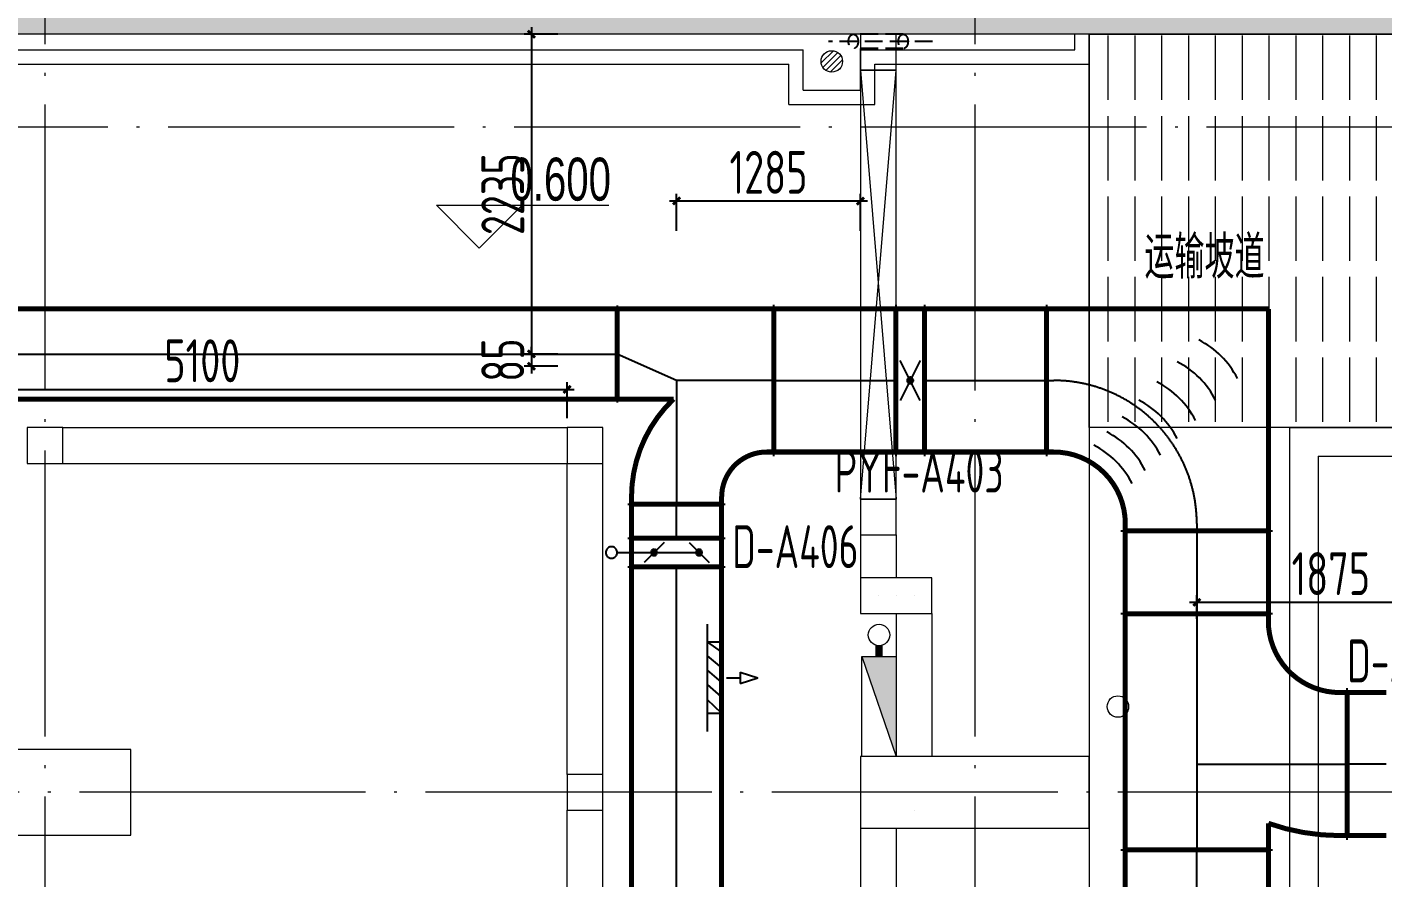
# Model space of a CAD drawing. Extents: x 4 to 13611208, y -605838 to 574722.
# Drawn here: x 13224372 to 13233850, y 199311 to 205260 of the extents above; entities that cross this region are included whole.
import ezdxf

# ---------------------------------------------------------------- set-up
doc = ezdxf.new("R2010")
doc.units = 0
doc.header["$LTSCALE"] = 1000
doc.header["$MEASUREMENT"] = 0
for name, pattern in [('CENTER2', [28.575000000000003, 19.05, -3.175, 3.175, -3.175]), ('DASH', [0.35, 0.25, -0.1]), ('DOTE', [2.4200000000000004, 2, -0.2, 0.02, -0.2])]:
    doc.linetypes.add(name, pattern=pattern)
for name, color, linetype in [('DUCT-K-P标注', 7, 'Continuous'), ('DUCT-X-P风口', 7, 'Continuous'), ('DUCT-X-S标注', 7, 'Continuous'), ('DUCT-X-YP中心线', 5, 'CENTER2'), ('DUCT-X-YP标注', 7, 'Continuous'), ('DUCT-X-YP法兰', 2, 'Continuous'), ('DUCT-X-YP管', 31, 'Continuous'), ('DUCT-X-YP管端线', 2, 'Continuous'), ('DUCT-X-YP阀门', 7, 'Continuous')]:
    doc.layers.add(name, color=color, linetype=linetype)
for name, color, linetype, lineweight in [('pipe排水', 8, 'Continuous', 5), ('建筑底图', 8, 'Continuous', 13), ('预埋管', 8, 'Continuous', 5)]:
    doc.layers.add(name, color=color, linetype=linetype, lineweight=lineweight)
doc.styles.add('67', font='gbenor.shx', dxfattribs={"width": 0.7, "bigfont": 'hztxt.shx'})
doc.styles.add('C', font='HZTXT_E', dxfattribs={"width": 0.7, "bigfont": 'HZTXT'})
doc.styles.add('du', font='gbenor.shx', dxfattribs={"width": 0.8, "bigfont": 'hztxt.shx'})
doc.dimstyles.new('67', dxfattribs={"dimscale": 100, "dimtxt": 3, "dimasz": 0.5, "dimexe": 0.5, "dimexo": 2, "dimgap": 0.5, "dimtad": 2, "dimdec": 0, "dimrnd": 5, "dimzin": 0, "dimdsep": 46, "dimtxsty": 'du', "dimblk": 'ARCHTICK', "dimcen": 0, "dimdle": 0.5, "dimclrd": 256, "dimclre": 256, "dimclrt": 256, "dimazin": 0, "dimtfac": 1, "dimtdec": 0, "dimtix": 1, "dimtmove": 2, "dimatfit": 3, "dimfxl": 100, "dimtolj": 1, "dimtzin": 0, "dimlwd": -1, "dimlwe": -1, "dimarcsym": 0})

# ---------------------------------------------------------------- blocks, each defined once
blk = doc.blocks.new('地漏')
at = {"layer": 'pipe排水'}
h = blk.add_hatch(dxfattribs=at)
h.set_pattern_fill('ANSI31', color=8, scale=25, style=0)
h.set_pattern_definition([(45, (-444803.9495521076, -349136.3974404513), (-28.0633003783411, 28.0633003783411), [])])
h.paths.add_polyline_path([(100, 0, 1), (-100, 0, 1)])
blk.add_circle((0, 0), 100, dxfattribs=at)
blk = doc.blocks.new('A$C00460B6A')
at = {"layer": '预埋管', "linetype": 'DASH', "lineweight": -3, "ltscale": 0.5}
for p, q in [((523.463043898344, 100.0014334181324), (174.7439385093749, 100.0014303093776)), ((523.463043898344, 100.0014334181324), (174.7439385093749, 100.0014303093776)), ((729.1189822256565, 50.00143341813236), (-0.006739586591720581, 50.00143030937761)), ((523.4630443789065, 0.00143341813236475), (174.7439389880747, 0.001430309377610683))]:
    blk.add_line(p, q, dxfattribs=at)
for centre in [(174.7439387496561, 50.00143030937761), (523.4630441386253, 50.00143341813236)]:
    blk.add_ellipse(centre, major_axis=(-2.429254217184632e-07, 49.99999999906868), ratio=0.6701911663388869, start_param=3.141592653510884, end_param=9.42477796069047, dxfattribs=at)
blk = doc.blocks.new('3#消火栓')
at = {"ltscale": 3.5}
blk.add_hatch(color=256, dxfattribs=at).paths.add_polyline_path([(-350.0000045262278, 239.9999911990017), (-350, -8.800998352290614e-06), (349.9999954737722, 240.0000088009983)])
blk.add_line((-350, -8.800998330116272e-06), (349.9999954737723, 240.0000088009983))
blk.add_lwpolyline([(-350.0000045262277, 239.9999911990017), (349.9999954737723, 240.0000088009983), (350, 8.800998330116272e-06), (-350, -8.800998330116272e-06)], close=True)
at = {"const_width": 49.99999999999997}
blk.add_lwpolyline([(-350.0000022631139, 119.9999911990017), (-425.0000022631139, 119.9999893130735)], dxfattribs=at)
blk.add_circle((-500.0000022631139, 119.9999874271452), 75)
blk = doc.blocks.new('_FZH')
blk.add_lwpolyline([(-0.5, -0.5), (0.5, -0.5), (0.5000000000000001, 0.5), (-0.4999999999999999, 0.5)], close=True)
blk = doc.blocks.new('_ArchTick')
at = {"color": 0, "linetype": 'ByBlock', "const_width": 0.4}
blk.add_lwpolyline([(-0.5, -0.5), (0.5, 0.5)], dxfattribs=at)
blk = doc.blocks.new('*D381')
at = {"layer": 'DUCT-K-P标注', "transparency": 16777216}
for p, q in [((13222997.16620998, 202726.4759628652), (13228197.36620437, 202726.4759628652)), ((13223047.16620998, 202526.4759628621), (13223047.16620998, 202776.4759628652)), ((13228147.36620437, 202526.4759628621), (13228147.36620437, 202776.4759628652))]:
    blk.add_line(p, q, dxfattribs=at)
at = {"layer": 'DUCT-K-P标注', "transparency": 16777216, "xscale": 50, "yscale": 50, "zscale": 50, "rotation": 180}
blk.add_blockref('_ArchTick', (13223047.16620998, 202726.4759628652), dxfattribs=at)
at = {"layer": 'DUCT-K-P标注', "transparency": 16777216, "xscale": 50, "yscale": 50, "zscale": 50}
blk.add_blockref('_ArchTick', (13228147.36620437, 202726.4759628652), dxfattribs=at)
at = {"layer": 'DUCT-K-P标注', "transparency": 16777216, "insert": (13225597.26620717, 202926.4759628652), "char_height": 300, "attachment_point": 5, "style": 'du'}
blk.add_mtext('\\A1;5100', dxfattribs=at)
blk = doc.blocks.new('*D731')
at = {"layer": 'DUCT-X-YP标注', "transparency": 16777216}
for p, q in [((13228081.5, 205209.5123766038), (13227847.5, 205209.5123766038)), ((13227897.5, 205259.5123766038), (13227897.5, 202923.9138904423)), ((13228081.5, 202973.9138904423), (13227847.5, 202973.9138904423))]:
    blk.add_line(p, q, dxfattribs=at)
at = {"layer": 'DUCT-X-YP标注', "transparency": 16777216, "xscale": 50, "yscale": 50, "zscale": 50}
for p, rotation in [((13227897.5, 205209.5123766038), 90), ((13227897.5, 202973.9138904423), 270)]:
    blk.add_blockref('_ArchTick', p, dxfattribs=dict(at, rotation=rotation))
at = {"layer": 'DUCT-X-YP标注', "transparency": 16777216, "insert": (13227697.5, 204091.7131335252), "char_height": 300, "attachment_point": 5, "rotation": 90, "style": 'du'}
blk.add_mtext('\\A1;2235', dxfattribs=at)
blk = doc.blocks.new('*D732')
at = {"layer": 'DUCT-X-YP标注', "transparency": 16777216}
for p, q in [((13227897.5, 202973.9138904423), (13227897.5, 203023.9138904423)), ((13228081.5, 202973.9138904423), (13227847.5, 202973.9138904423)), ((13227897.5, 202973.9138904423), (13227897.5, 202888.9138904423)), ((13228081.3, 202888.9138904423), (13227847.5, 202888.9138904423)), ((13227897.5, 202888.9138904423), (13227897.5, 202838.9138904423))]:
    blk.add_line(p, q, dxfattribs=at)
at = {"layer": 'DUCT-X-YP标注', "transparency": 16777216, "xscale": 50, "yscale": 50, "zscale": 50}
for p, rotation in [((13227897.5, 202973.9138904423), 270), ((13227897.5, 202888.9138904423), 90)]:
    blk.add_blockref('_ArchTick', p, dxfattribs=dict(at, rotation=rotation))
at = {"layer": 'DUCT-X-YP标注', "transparency": 16777216, "insert": (13227697.5, 202931.4138904445), "char_height": 300, "attachment_point": 5, "rotation": 90, "style": 'du'}
blk.add_mtext('\\A1;85', dxfattribs=at)
blk = doc.blocks.new('*D733')
at = {"layer": 'DUCT-X-YP标注', "transparency": 16777216}
for p, q in [((13228912.36859264, 203836.3530710937), (13228912.36859264, 204094)), ((13230197.36620438, 203836.3530710937), (13230197.36620438, 204094)), ((13228862.36859264, 204044), (13230247.36620438, 204044))]:
    blk.add_line(p, q, dxfattribs=at)
at = {"layer": 'DUCT-X-YP标注', "transparency": 16777216, "xscale": 50, "yscale": 50, "zscale": 50, "rotation": 180}
blk.add_blockref('_ArchTick', (13228912.36859264, 204044), dxfattribs=at)
at = {"layer": 'DUCT-X-YP标注', "transparency": 16777216, "xscale": 50, "yscale": 50, "zscale": 50}
blk.add_blockref('_ArchTick', (13230197.36620438, 204044), dxfattribs=at)
at = {"layer": 'DUCT-X-YP标注', "transparency": 16777216, "insert": (13229554.86739851, 204244), "char_height": 300, "attachment_point": 5, "style": 'du'}
blk.add_mtext('\\A1;1285', dxfattribs=at)
blk = doc.blocks.new('*D734')
at = {"layer": 'DUCT-X-YP标注', "transparency": 16777216}
for p, q in [((13232499.04498377, 201238), (13234472.70559439, 201238)), ((13232549.04498377, 201122.0146855461), (13232549.04498377, 201288)), ((13234422.70559439, 201122.0146855461), (13234422.70559439, 201288))]:
    blk.add_line(p, q, dxfattribs=at)
at = {"layer": 'DUCT-X-YP标注', "transparency": 16777216, "xscale": 50, "yscale": 50, "zscale": 50, "rotation": 180}
blk.add_blockref('_ArchTick', (13232549.04498377, 201238), dxfattribs=at)
at = {"layer": 'DUCT-X-YP标注', "transparency": 16777216, "xscale": 50, "yscale": 50, "zscale": 50}
blk.add_blockref('_ArchTick', (13234422.70559439, 201238), dxfattribs=at)
at = {"layer": 'DUCT-X-YP标注', "transparency": 16777216, "insert": (13233485.87528908, 201438), "char_height": 300, "attachment_point": 5, "style": 'du'}
blk.add_mtext('\\A1;1875', dxfattribs=at)
blk = doc.blocks.new('$风口$00000154')
for p, q in [((150, 299.9999999999982), (150, -299.9999999999982)), ((0, 199.9999999999982), (150, 199.9999999999982)), ((0, 199.9999999999982), (0, -200.0000000000018)), ((0, 196.5779245904032), (150, 122.5552807349977)), ((0, 105.742929857146), (150, 36.9924148152877)), ((-193.5935777825289, 31.46169286800614), (-378.4477440393384, -5.638867150992155e-11)), ((-193.5935777822815, -31.46169286794429), (-193.5935777825289, 31.46169286800614)), ((0, 23.82917931137308), (150, -43.48977715108595)), ((-193.5935777822815, -31.46169286794429), (-378.4477440393384, -1.728039933368564e-10)), ((-50, -1.818989403545856e-12), (-193.5935777825216, -2.728484105318785e-11)), ((0, -58.80686063027133), (150, -122.6590778370755)), ((0, -145.2073970820802), (144.510424586937, -200.0000000000018)), ((0, -200.0000000000018), (150, -200.0000000000018))]:
    blk.add_line(p, q)

msp = doc.modelspace()

# ---------------------------------------------------------------- hatches: boundary and pattern name
at = {"layer": '建筑底图'}
h = msp.add_hatch(dxfattribs=at)
h.set_pattern_fill('钢筋混凝土', color=8, scale=100, style=0)
h.set_pattern_definition([(45, (793255.2557103541, 7.916241884231567e-09), (-176.7766952966369, 176.7766952966369), []), (49.99999999999999, (793255.2557103541, 7.916241884231567e-09), (717.2601826007534, -62.75213498259511), [75, -825]), (355, (793255.2557103541, 7.916241884231567e-09), (-138.751333613, 752.1921337000118), [60, -660]), (100.4514, (793315.0273903534, -5.229339992074529), (578.5093817140216, 689.4395420609536), [63.74019000000001, -701.142112]), (46.18420000000001, (793255.2557103541, 200.0000000079162), (1067.241048625644, -165.5190143290181), [112.5, -1237.5]), (96.6356, (793344.1924553532, 186.2066930079018), (934.6627055487033, 974.1178709004417), [95.610288, -1051.713]), (351.1842, (793255.2557103541, 200.0000000079162), (934.6619451336272, 974.1186009253246), [90, -990]), (21, (793355.2557103541, 150.0000000079162), (596.9070521184617, -402.6188906653388), [75, -825]), (326.0000000000001, (793355.2557103541, 150.0000000079162), (243.3153319215817, 725.150045046853), [60, -660]), (71.4514, (793404.9979433548, 116.4483940079226), (840.22262858149, 322.5304967099524), [63.74019000000001, -701.142112]), (37.50000000000001, (793255.2557103541, 7.916241884231567e-09), (12.15985531729067, 332.8938538313115), [0, -652, 0, -670, 0, -662.5]), (7.499999999999999, (793255.2557103541, 7.916241884231567e-09), (263.0695374421486, 394.4117118823602), [0, -382, 0, -637, 0, -252.5]), (327.5, (793032.2557103541, 7.916241884231567e-09), (533.822436172409, -22.55487173437976), [0, -250, 0, -780, 0, -1035]), (317.5, (792932.2557103541, 7.916241884231567e-09), (583.1861693423863, 100.1049823323177), [0, -325, 0, -518, 0, -735])])
h.paths.add_polyline_path([(13207597.36620496, 207459.5123766038), (13191797.40142893, 207459.5123766038), (13191797.40142893, 206759.5123766038), (13206897.36620496, 206759.5123766038), (13206897.36620496, 205209.5123766038), (13237197.36620502, 205209.5123766038), (13237197.36620502, 205909.5123766037), (13207597.36620496, 205909.5123766038)])
h = msp.add_hatch(dxfattribs=at)
h.set_pattern_fill('ACAD_ISO02W100', color=8, scale=500, angle=90, style=0)
h.set_pattern_definition([(90, (802555.2557095028, -4.042522050440311e-08), (-187.5, 1.148106374200644e-14), [450, -112.5])])
h.paths.add_polyline_path([(13234597.36620411, 202459.513075425), (13234597.36620411, 205209.5123586048), (13231797.36620411, 205209.5123586048), (13231797.36620411, 202459.513075425)])

# ---------------------------------------------------------------- linework, layer by layer
at = {"layer": 'DUCT-X-YP中心线'}
for p, q in [((13213296.7, 202973.9138904423), (13228497.19336946, 202973.9138904423)), ((13228912.39336946, 202788.9138904423), (13228497.39336946, 202973.9138904423)), ((13229592.39336946, 202788.9138904423), (13228912.39336946, 202788.9138904423)), ((13228912.39336946, 202788.9138904423), (13228912.39336946, 201923.9138904423)), ((13229592.59336946, 202788.9138904423), (13230445.51917661, 202788.9138904423)), ((13230645.91917661, 202788.9138904423), (13231498.84498377, 202788.9138904423)), ((13231499.04498377, 202788.9138904423), (13231549.04498377, 202788.9138904423)), ((13228912.39336946, 201686.5), (13228912.39336946, 201923.7138904423)), ((13232549.04498377, 201788.9138904423), (13232549.04498377, 201738.9138904423)), ((13232549.04498377, 201738.7138904423), (13232549.04498377, 201157.2146855461)), ((13228912.39336946, 192404.9000000056), (13228912.39336946, 201486.1)), ((13232549.04498377, 201157.0146855461), (13232549.04498377, 200107.0146855461)), ((13232549.04498377, 200107.0146855461), (13232549.04498377, 199507.0146855461)), ((13232549.04498377, 200107.0146855461), (13233599.04498377, 200107.0146855461)), ((13233873.27528884, 200107.0146855461), (13233599.24498376, 200107.0146855461)), ((13232549.04498377, 198734.9146854585), (13232549.04498377, 199506.8146855461))]:
    msp.add_line(p, q, dxfattribs=at)
msp.add_arc((13231549.04498377, 201788.9138904423), 1000.000000000029, 1.667526652835144e-12, 90, dxfattribs=at)
at = {"layer": 'DUCT-X-YP法兰'}
for p, q in [((13228497.29336946, 203313.9138904423), (13228497.29336946, 202633.9138904423)), ((13229592.49336946, 202258.9138904423), (13229592.49336946, 203318.9138904423)), ((13230445.61917661, 203318.9138904423), (13230445.61917661, 202258.9138904423)), ((13230645.81917661, 203318.9138904423), (13230645.81917661, 202258.9138904423)), ((13231498.94498377, 203318.9138904423), (13231498.94498377, 202258.9138904423)), ((13228572.39336946, 201923.8138904423), (13229252.39336946, 201923.8138904423)), ((13228572.39336946, 201686.4), (13229252.39336946, 201686.4)), ((13232019.04498377, 201738.8138904423), (13233079.04498377, 201738.8138904423)), ((13228572.39336946, 201486.2), (13229252.39336946, 201486.2)), ((13233079.04498377, 201157.1146855461), (13232019.04498377, 201157.1146855461)), ((13233599.14498376, 199577.0146855461), (13233599.14498376, 200637.0146855461)), ((13232019.04498377, 199506.9146855461), (13233079.04498377, 199506.9146855461))]:
    msp.add_line(p, q, dxfattribs=at)
at = {"layer": 'DUCT-X-YP法兰', "color": 18, "true_color": 0x000000}
for p in [(13228497.19336946, 202973.9138904423, 4900), (13228497.39336946, 202973.9138904423, 4900), (13229592.39336946, 202788.9138904423, 4950), (13229592.59336946, 202788.9138904423, 4950), (13230445.51917661, 202788.9138904423, 4950), (13230445.71917661, 202788.9138904423, 4950), (13230645.71917661, 202788.9138904423, 4950), (13230645.91917661, 202788.9138904423, 4950), (13231498.84498377, 202788.9138904423, 4950), (13231499.04498377, 202788.9138904423, 4950), (13228912.39336946, 201923.9138904423, 4900), (13228912.39336946, 201923.7138904423, 4900), (13228912.39336946, 201686.5, 4900), (13228912.39336946, 201686.3, 4900), (13232549.04498377, 201738.9138904423, 4950), (13232549.04498377, 201738.7138904423, 4950), (13228912.39336946, 201486.3, 4900), (13228912.39336946, 201486.1, 4900), (13232549.04498377, 201157.2146855461, 4950), (13232549.04498377, 201157.0146855461, 4950), (13233599.04498377, 200107.0146855461, 4950), (13233599.24498376, 200107.0146855461, 4950), (13232549.04498377, 199507.0146855461, 4950), (13232549.04498377, 199506.8146855461, 4950)]:
    msp.add_point(p, dxfattribs=at)
at = {"layer": 'DUCT-X-YP管', "const_width": 35}
for points in [[(13228497.19336946, 203288.9138904423), (13213296.7, 203288.9138904423)], [(13228497.19336946, 202658.9138904423), (13228497.19336946, 203288.9138904423)], [(13228497.39336946, 203288.9138904423), (13229542.39336946, 203288.9138904423)], [(13229542.39336946, 203288.9138904423), (13229592.39336946, 203288.9138904423)], [(13230445.51917661, 203288.9138904423), (13229592.59336946, 203288.9138904423)], [(13229592.59336946, 203288.9138904423), (13229592.59336946, 202288.9138904423)], [(13230445.51917661, 202288.9138904423), (13230445.51917661, 203288.9138904423)], [(13230445.71917661, 203288.9138904423), (13230645.71917661, 203288.9138904423)], [(13231498.84498377, 203288.9138904423), (13230645.91917661, 203288.9138904423)], [(13230645.91917661, 203288.9138904423), (13230645.91917661, 202288.9138904423)], [(13231498.84498377, 202288.9138904423), (13231498.84498377, 203288.9138904423)], [(13231499.04498377, 203288.9138904423), (13233049.04498377, 203288.9138904423)], [(13233049.04498377, 203288.9138904423), (13233049.04498377, 201738.9138904423)], [(13213296.7, 202658.9138904423), (13228497.19336946, 202658.9138904423)], [(13228891.39413751, 202658.9138904423), (13228497.39336946, 202658.9138904423)], [(13229592.39336946, 202288.9138904423), (13229542.39336946, 202288.9138904423)], [(13229592.59336946, 202288.9138904423), (13230445.51917661, 202288.9138904423)], [(13230645.71917661, 202288.9138904423), (13230445.71917661, 202288.9138904423)], [(13230645.91917661, 202288.9138904423), (13231498.84498377, 202288.9138904423)], [(13231549.04498377, 202288.9138904423), (13231499.04498377, 202288.9138904423)], [(13228597.39336946, 201923.9138904423), (13228597.39336946, 201973.9138904423)], [(13229227.39336946, 201973.9138904423), (13229227.39336946, 201923.9138904423)], [(13229227.39336946, 201923.7138904423), (13228597.39336946, 201923.7138904423)], [(13228597.39336946, 201923.7138904423), (13228597.39336946, 201686.5)], [(13229227.39336946, 201686.5), (13229227.39336946, 201923.7138904423)], [(13232049.04498377, 201738.9138904423), (13232049.04498377, 201788.9138904423)], [(13228597.39336946, 201686.5), (13229227.39336946, 201686.5)], [(13228597.39336946, 201486.3), (13228597.39336946, 201686.3)], [(13229227.39336946, 201686.3), (13229227.39336946, 201486.3)], [(13232049.04498377, 201738.7138904423), (13232049.04498377, 201157.2146855461)], [(13233049.04498377, 201738.7138904423), (13232049.04498377, 201738.7138904423)], [(13233049.04498377, 201157.2146855461), (13233049.04498377, 201738.7138904423)], [(13229227.39336946, 201486.1), (13228597.39336946, 201486.1)], [(13228597.39336946, 201486.1), (13228597.39336946, 192404.9000000056)], [(13229227.39336946, 192404.9000000056), (13229227.39336946, 201486.1)], [(13232049.04498377, 201157.2146855461), (13233049.04498377, 201157.2146855461)], [(13232049.04498377, 201107.0146855461), (13232049.04498377, 201157.0146855461)], [(13232049.04498377, 199507.0146855461), (13232049.04498377, 201107.0146855461)], [(13233049.04498377, 201157.0146855461), (13233049.04498377, 201107.0146855461)], [(13233549.04498377, 200607.0146855461), (13233599.04498377, 200607.0146855461)], [(13233873.27528884, 200607.0146855461), (13233599.24498376, 200607.0146855461)], [(13233599.24498376, 200607.0146855461), (13233599.24498376, 199607.0146855461)], [(13233049.04498377, 199692.8011231725), (13233049.04498377, 199507.0146855461)], [(13233599.04498377, 199607.0146855461), (13233549.04498377, 199607.0146855461)], [(13233599.24498376, 199607.0146855461), (13233873.27528884, 199607.0146855461)], [(13233049.04498377, 199506.8146855461), (13232049.04498377, 199506.8146855461)], [(13232049.04498377, 199506.8146855461), (13232049.04498377, 198734.9146854585)], [(13233049.04498377, 198734.9146854585), (13233049.04498377, 199506.8146855461)]]:
    msp.add_lwpolyline(points, dxfattribs=at)
at = {"layer": 'DUCT-X-YP管', "extrusion": (0, 0, -1), "const_width": 35}
for points in [[(-13228597.39336946, 201973.9138904423, 0.2055335662951391), (-13228891.39413751, 202658.9138904425)], [(-13233549.04498377, 199607.0146855461, 0.08516423317455983), (-13233049.04498377, 199692.8011231722)]]:
    msp.add_lwpolyline(points, format="xyb", dxfattribs=at)
at = {"layer": 'DUCT-X-YP管', "const_width": 35}
for points in [[(13229542.39336946, 202288.9138904423, 0.414213562374421), (13229227.39336946, 201973.9138904423)], [(13232049.04498377, 201788.9138904423, 0.4142135623710662), (13231549.04498377, 202288.9138904426)], [(13233049.04498377, 201107.0146855461, 0.4142135623751067), (13233549.04498377, 200607.0146855464)]]:
    msp.add_lwpolyline(points, format="xyb", dxfattribs=at)
at = {"layer": 'DUCT-X-YP管', "color": 18, "true_color": 0x000000}
for p in [(13228497.39336946, 202973.9138904423, 4900), (13229592.39336946, 202788.9138904423, 4950), (13231499.04498377, 202788.9138904423, 4950), (13228912.39336946, 201923.9138904423, 4900), (13232549.04498377, 201738.9138904423, 4950), (13232549.04498377, 201157.0146855461, 4950), (13233599.04498377, 200107.0146855461, 4950), (13232549.04498377, 199507.0146855461, 4950)]:
    msp.add_point(p, dxfattribs=at)
at = {"layer": 'DUCT-X-YP管端线'}
for p, q in [((13228497.39336946, 202658.9138904423), (13228497.39336946, 203288.9138904423)), ((13229592.39336946, 203288.9138904423), (13229592.39336946, 202288.9138904423)), ((13230445.71917661, 203288.9138904423), (13230445.71917661, 202288.9138904423)), ((13230645.71917661, 203288.9138904423), (13230645.71917661, 202288.9138904423)), ((13231499.04498377, 202288.9138904423), (13231499.04498377, 203288.9138904423)), ((13229227.39336946, 201923.9138904423), (13228597.39336946, 201923.9138904423)), ((13228597.39336946, 201686.3), (13229227.39336946, 201686.3)), ((13233049.04498377, 201738.9138904423), (13232049.04498377, 201738.9138904423)), ((13228597.39336946, 201486.3), (13229227.39336946, 201486.3)), ((13232049.04498377, 201157.0146855461), (13233049.04498377, 201157.0146855461)), ((13233599.04498377, 200607.0146855461), (13233599.04498377, 199607.0146855461)), ((13233049.04498377, 199507.0146855461), (13232049.04498377, 199507.0146855461))]:
    msp.add_line(p, q, dxfattribs=at)
for centre, radius, start, end in [((13232284.4360362, 202524.304942878), 614.9999999993506, 26.99999999984182, 62.99999999981753), ((13232132.40807824, 202372.2769849228), 614.9999999994026, 26.99999999984665, 62.99999999982), ((13231990.98672201, 202230.8556286855), 614.9999999994026, 26.99999999984665, 62.99999999982), ((13231863.70750139, 202103.5764080719), 614.9999999994026, 26.99999999984665, 62.99999999982), ((13231747.0348825, 201986.9037891762), 614.9999999994026, 26.99999999984665, 62.99999999982), ((13231640.96886532, 201880.8377719983), 614.9999999993506, 26.99999999984182, 62.99999999981753), ((13231549.04498377, 201788.9138904439), 614.9999999994026, 26.99999999984665, 62.99999999982)]:
    msp.add_arc(centre, radius, start, end, dxfattribs=at)
at = {"layer": 'DUCT-X-YP阀门'}
for p, q in [((13230615.79784705, 202648.9532532992), (13230475.64050617, 202928.8745275855)), ((13230615.71917661, 202928.9138904424), (13230475.71917661, 202648.9138904424)), ((13230523.93824238, 202792.9854526896), (13230523.56095657, 202788.9138904424)), ((13230523.56095657, 202788.9138904424), (13230523.93824238, 202784.8423281952)), ((13230525.05725178, 202796.9183627679), (13230523.93824238, 202792.9854526896)), ((13230523.93824238, 202784.8423281952), (13230525.05725177, 202780.9094181169)), ((13230526.87987824, 202800.5786901414), (13230525.05725178, 202796.9183627679)), ((13230525.05725177, 202780.9094181169), (13230526.87987824, 202777.2490907435)), ((13230529.34405442, 202803.8417867515), (13230526.87987824, 202800.5786901414)), ((13230526.87987824, 202777.2490907435), (13230529.34405441, 202773.9859941333)), ((13230532.36586574, 202806.5965317568), (13230529.34405442, 202803.8417867515)), ((13230529.34405441, 202773.9859941333), (13230532.36586574, 202771.231249128)), ((13230531.32087191, 202793.1416141558), (13230530.78096606, 202790.3403165995)), ((13230530.78096606, 202790.3403165995), (13230530.78096606, 202787.4874642853)), ((13230530.78096606, 202787.4874642853), (13230531.32087191, 202784.686166729)), ((13230532.38117001, 202795.7901107619), (13230531.32087191, 202793.1416141558)), ((13230531.32087191, 202784.686166729), (13230532.38117001, 202782.0376701229)), ((13230535.84240805, 202808.7491156202), (13230532.36586574, 202806.5965317568)), ((13230532.36586574, 202771.231249128), (13230535.84240804, 202769.0786652646)), ((13230533.92353841, 202798.1900828499), (13230532.38117001, 202795.7901107619)), ((13230532.38117001, 202782.0376701229), (13230533.92353841, 202779.6376980349)), ((13230535.89223192, 202800.2547891753), (13230533.92353841, 202798.1900828499)), ((13230533.92353841, 202779.6376980349), (13230535.89223192, 202777.5729917095)), ((13230535.42162528, 202791.9375243259), (13230535.03548897, 202789.9340589191)), ((13230535.03548897, 202789.9340589191), (13230535.03548897, 202787.8937219657)), ((13230535.03548897, 202787.8937219657), (13230535.42162528, 202785.890256559)), ((13230536.17994192, 202793.831707726), (13230535.42162528, 202791.9375243259)), ((13230535.42162528, 202785.890256559), (13230536.17994192, 202783.9960731588)), ((13230539.65529186, 202810.2262346799), (13230535.84240805, 202808.7491156202)), ((13230535.84240804, 202769.0786652646), (13230539.65529186, 202767.6015462049)), ((13230538.21609681, 202801.9096058722), (13230535.89223192, 202800.2547891753)), ((13230535.89223192, 202777.5729917095), (13230538.21609681, 202775.9181750126)), ((13230537.28303136, 202795.5481483963), (13230536.17994192, 202793.831707726)), ((13230536.17994192, 202783.9960731588), (13230537.28303136, 202782.2796324885)), ((13230538.69102507, 202797.0248096987), (13230537.28303136, 202795.5481483963)), ((13230537.28303136, 202782.2796324885), (13230538.69102507, 202780.8029711861)), ((13230540.81114255, 202803.0947235534), (13230538.21609681, 202801.9096058722)), ((13230538.21609681, 202775.9181750126), (13230540.81114255, 202774.7330573314)), ((13230540.35303449, 202798.2083212465), (13230538.69102507, 202797.0248096987)), ((13230538.69102507, 202780.8029711861), (13230540.35303448, 202779.6194596383)), ((13230543.674674, 202810.9775874179), (13230539.65529186, 202810.2262346799)), ((13230539.65529186, 202767.6015462049), (13230543.674674, 202766.8501934669)), ((13230542.20899026, 202799.0559078486), (13230540.35303449, 202798.2083212465)), ((13230540.35303448, 202779.6194596383), (13230542.20899026, 202778.7718730363)), ((13230543.58357743, 202803.7673089781), (13230540.81114255, 202803.0947235534)), ((13230540.81114255, 202774.7330573314), (13230543.58357743, 202774.0604719067)), ((13230544.19181331, 202799.5369355168), (13230542.20899026, 202799.0559078486)), ((13230542.20899026, 202778.7718730363), (13230544.19181331, 202778.290845368)), ((13230546.43319843, 202803.9030531568), (13230543.58357743, 202803.7673089781)), ((13230543.58357743, 202774.0604719067), (13230546.43319843, 202773.924727728)), ((13230547.76367922, 202810.9775874179), (13230543.674674, 202810.9775874179)), ((13230543.674674, 202766.8501934669), (13230547.76367922, 202766.8501934669)), ((13230546.22983926, 202799.634018658), (13230544.19181331, 202799.5369355168)), ((13230544.19181331, 202778.290845368), (13230546.22983926, 202778.1937622268)), ((13230548.24940852, 202799.3436484344), (13230546.22983926, 202799.634018658)), ((13230546.22983926, 202778.1937622268), (13230548.24940852, 202778.4841324504)), ((13230549.25701283, 202803.4970499411), (13230546.43319843, 202803.9030531568)), ((13230546.43319843, 202773.924727728), (13230549.25701283, 202774.3307309437)), ((13230551.78306136, 202810.2262346799), (13230547.76367922, 202810.9775874179)), ((13230547.76367922, 202766.8501934669), (13230551.78306136, 202767.6015462049)), ((13230550.17752861, 202798.6763195825), (13230548.24940852, 202799.3436484344)), ((13230548.24940852, 202778.4841324504), (13230550.17752861, 202779.1514613023)), ((13230551.9529606, 202802.563973345), (13230549.25701283, 202803.4970499411)), ((13230549.25701283, 202774.3307309437), (13230551.9529606, 202775.2638075398)), ((13230551.94451225, 202797.6561511058), (13230550.17752861, 202798.6763195825)), ((13230550.17752861, 202779.1514613023), (13230551.94451225, 202780.171629779)), ((13230555.59594518, 202808.7491156202), (13230551.78306136, 202810.2262346799)), ((13230551.78306136, 202767.6015462049), (13230555.59594518, 202769.0786652646)), ((13230553.48649603, 202796.3200145509), (13230551.94451225, 202797.6561511058)), ((13230551.94451225, 202780.171629779), (13230553.48649603, 202781.5077663339)), ((13230554.42360318, 202801.1375471879), (13230551.9529606, 202802.563973345)), ((13230551.9529606, 202775.2638075398), (13230554.42360318, 202776.6902336969)), ((13230554.74774865, 202794.7162013743), (13230553.48649603, 202796.3200145509)), ((13230553.48649603, 202781.5077663339), (13230554.74774865, 202783.1115795105)), ((13230556.5796451, 202799.2693262277), (13230554.42360318, 202801.1375471879)), ((13230554.42360318, 202776.6902336969), (13230556.5796451, 202778.5584546571)), ((13230555.68268516, 202792.9026775629), (13230554.74774865, 202794.7162013743)), ((13230554.74774865, 202783.1115795105), (13230555.68268516, 202784.9251033219)), ((13230559.07248748, 202806.5965317568), (13230555.59594518, 202808.7491156202)), ((13230555.59594518, 202769.0786652646), (13230559.07248748, 202771.231249128)), ((13230556.25751451, 202790.9449885922), (13230555.68268516, 202792.9026775629)), ((13230555.68268516, 202784.9251033219), (13230556.25751451, 202786.8827922926)), ((13230556.45146086, 202788.9138904424), (13230556.25751451, 202790.9449885922)), ((13230556.25751451, 202786.8827922926), (13230556.45146086, 202788.9138904424)), ((13230558.34316139, 202797.0268328373), (13230556.5796451, 202799.2693262277)), ((13230556.5796451, 202778.5584546571), (13230558.34316139, 202780.8009480475)), ((13230559.65041398, 202794.4911165706), (13230558.34316139, 202797.0268328373)), ((13230558.34316139, 202780.8009480475), (13230559.65041398, 202783.3366643142)), ((13230562.09429881, 202803.8417867515), (13230559.07248748, 202806.5965317568)), ((13230559.07248748, 202771.231249128), (13230562.09429881, 202773.9859941333)), ((13230560.45415536, 202791.7538248204), (13230559.65041398, 202794.4911165706)), ((13230559.65041398, 202783.3366643142), (13230560.45415536, 202786.0739560644)), ((13230560.72533621, 202788.9138904424), (13230560.45415536, 202791.7538248204)), ((13230560.45415536, 202786.0739560644), (13230560.72533621, 202788.9138904424)), ((13230564.55847498, 202800.5786901414), (13230562.09429881, 202803.8417867515)), ((13230562.09429881, 202773.9859941333), (13230564.55847498, 202777.2490907435)), ((13230566.38110145, 202796.9183627679), (13230564.55847498, 202800.5786901414)), ((13230564.55847498, 202777.2490907435), (13230566.38110145, 202780.9094181169)), ((13230567.50011084, 202792.9854526896), (13230566.38110145, 202796.9183627679)), ((13230566.38110145, 202780.9094181169), (13230567.50011084, 202784.8423281952)), ((13230567.87739665, 202788.9138904424), (13230567.50011084, 202792.9854526896)), ((13230567.50011084, 202784.8423281952), (13230567.87739665, 202788.9138904424)), ((13228418.00105934, 201593.2459271094), (13228417.41773638, 201587.6959798708)), ((13228417.41773638, 201587.6959798708), (13228417.61249364, 201582.118861472)), ((13228419.3511088, 201598.6606797776), (13228418.00105934, 201593.2459271094)), ((13228421.44160761, 201603.8348458741), (13228419.3511088, 201598.6606797776)), ((13228424.23186656, 201608.6677161412), (13228421.44160761, 201603.8348458741)), ((13228427.66757644, 201613.0652242566), (13228424.23186656, 201608.6677161412)), ((13228431.68186507, 201616.9417777268), (13228427.66757644, 201613.0652242566)), ((13228436.19659889, 201620.221923848), (13228431.68186507, 201616.9417777268)), ((13228441.12390373, 201622.8418183072), (13228436.19659889, 201620.221923848)), ((13228446.36787522, 201624.7504678388), (13228441.12390373, 201622.8418183072)), ((13228451.82644542, 201625.9107227507), (13228446.36787522, 201624.7504678388)), ((13228457.39336946, 201626.3000000007), (13228451.82644542, 201625.9107227507)), ((13228462.9602935, 201625.9107227501), (13228457.39336946, 201626.3000000007)), ((13228468.41886369, 201624.7504678377), (13228462.9602935, 201625.9107227501)), ((13228473.66283518, 201622.8418183057), (13228468.41886369, 201624.7504678377)), ((13228478.59014003, 201620.221923846), (13228473.66283518, 201622.8418183057)), ((13228483.10487384, 201616.9417777242), (13228478.59014003, 201620.221923846)), ((13228487.11916248, 201613.0652242536), (13228483.10487384, 201616.9417777242)), ((13228490.55487236, 201608.6677161379), (13228487.11916248, 201613.0652242536)), ((13228493.34513131, 201603.8348458706), (13228490.55487236, 201608.6677161379)), ((13228495.43563011, 201598.6606797739), (13228493.34513131, 201603.8348458706)), ((13228496.78567958, 201593.2459271055), (13228495.43563011, 201598.6606797739)), ((13228497.36900254, 201587.6959798669), (13228496.78567958, 201593.2459271055)), ((13228497.17424527, 201582.1188614681), (13228497.36900254, 201587.6959798669)), ((13228497.39336946, 201586.3000000007), (13228597.39336946, 201586.3000000007)), ((13228597.39336946, 201586.3), (13228912.39336946, 201586.3)), ((13228824.89336946, 201656.3), (13228684.89336946, 201516.3)), ((13228733.58102522, 201592.3638847464), (13228732.82967248, 201588.3445026079)), ((13228732.82967248, 201588.3445026079), (13228732.82967248, 201584.2554973853)), ((13228735.05814428, 201596.1767685626), (13228733.58102522, 201592.3638847464)), ((13228737.21072814, 201599.6533108714), (13228735.05814428, 201596.1767685626)), ((13228739.96547315, 201602.6751221939), (13228737.21072814, 201599.6533108714)), ((13228740.31020996, 201589.8378362129), (13228739.90420674, 201587.0140218218)), ((13228739.90420674, 201587.0140218218), (13228740.03995092, 201584.1644008217)), ((13228743.22856976, 201605.1392983699), (13228739.96547315, 201602.6751221939)), ((13228741.24328655, 201592.5337839856), (13228740.31020996, 201589.8378362129)), ((13228742.66971271, 201595.004426563), (13228741.24328655, 201592.5337839856)), ((13228744.53793367, 201597.1604684853), (13228742.66971271, 201595.004426563)), ((13228746.88889713, 201606.9619248352), (13228743.22856976, 201605.1392983699)), ((13228744.46361146, 201588.8302319113), (13228744.17324124, 201586.8106626461)), ((13228744.17324124, 201586.8106626461), (13228744.27032438, 201584.7726367023)), ((13228744.27032438, 201584.7726367023), (13228744.75135205, 201582.7898136477)), ((13228745.13094032, 201590.7583520028), (13228744.46361146, 201588.8302319113)), ((13228746.78042706, 201598.9239847799), (13228744.53793367, 201597.1604684853)), ((13228746.15110879, 201592.5253356368), (13228745.13094032, 201590.7583520028)), ((13228747.48724535, 201594.0673194209), (13228746.15110879, 201592.5253356368)), ((13228749.31614333, 201600.231237373), (13228746.78042706, 201598.9239847799)), ((13228750.82180721, 201608.0809342314), (13228746.88889713, 201606.9619248352)), ((13228749.09105852, 201595.3285720436), (13228747.48724535, 201594.0673194209)), ((13228750.90458234, 201596.2635085489), (13228749.09105852, 201595.3285720436)), ((13228752.05343508, 201601.03497875), (13228749.31614333, 201600.231237373)), ((13228754.89336946, 201608.4582200358), (13228750.82180721, 201608.0809342314)), ((13228752.86227131, 201596.8383378956), (13228750.90458234, 201596.2635085489)), ((13228754.89336946, 201601.3061596034), (13228752.05343508, 201601.03497875)), ((13228754.89336946, 201597.0322842534), (13228752.86227131, 201596.8383378956)), ((13228758.9649317, 201608.0809342327), (13228754.89336946, 201608.4582200358)), ((13228757.73330384, 201601.0349787505), (13228754.89336946, 201601.3061596034)), ((13228756.92446761, 201596.8383378955), (13228754.89336946, 201597.0322842534)), ((13228754.89336946, 201586.3), (13229069.89336946, 201586.3)), ((13228758.88215658, 201596.2635085488), (13228756.92446761, 201596.8383378955)), ((13228760.47059559, 201600.231237374), (13228757.73330384, 201601.0349787505)), ((13228760.69568039, 201595.3285720434), (13228758.88215658, 201596.2635085488)), ((13228762.89784178, 201606.9619248376), (13228758.9649317, 201608.0809342327)), ((13228763.00631185, 201598.9239847813), (13228760.47059559, 201600.231237374)), ((13228762.29949357, 201594.0673194207), (13228760.69568039, 201595.3285720434)), ((13228763.63563012, 201592.5253356365), (13228762.29949357, 201594.0673194207)), ((13228766.55816916, 201605.1392983735), (13228762.89784178, 201606.9619248376)), ((13228765.24880524, 201597.1604684871), (13228763.00631185, 201598.9239847813)), ((13228764.6557986, 201590.7583520025), (13228763.63563012, 201592.5253356365)), ((13228765.32312745, 201588.830231911), (13228764.6557986, 201590.7583520025)), ((13228765.03538686, 201582.7898136473), (13228765.51641453, 201584.772636702)), ((13228767.1170262, 201595.0044265651), (13228765.24880524, 201597.1604684871)), ((13228765.61349767, 201586.8106626458), (13228765.32312745, 201588.830231911)), ((13228765.51641453, 201584.772636702), (13228765.61349767, 201586.8106626458)), ((13228769.82126577, 201602.6751221984), (13228766.55816916, 201605.1392983735)), ((13228768.54345236, 201592.5337839879), (13228767.1170262, 201595.0044265651)), ((13228769.47652896, 201589.8378362154), (13228768.54345236, 201592.5337839879)), ((13228769.88253217, 201587.0140218243), (13228769.47652896, 201589.8378362154)), ((13228769.74678799, 201584.1644008242), (13228769.88253217, 201587.0140218243)), ((13228772.57601077, 201599.6533108767), (13228769.82126577, 201602.6751221984)), ((13228774.72859463, 201596.1767685687), (13228772.57601077, 201599.6533108767)), ((13228776.20571369, 201592.3638847529), (13228774.72859463, 201596.1767685687)), ((13228776.95706643, 201588.3445026147), (13228776.20571369, 201592.3638847529)), ((13228776.95706643, 201584.255497392), (13228776.95706643, 201588.3445026147)), ((13228999.89336946, 201656.3), (13229139.89336946, 201516.3)), ((13229048.58102522, 201592.3638847464), (13229047.82967248, 201588.3445026079)), ((13229047.82967248, 201588.3445026079), (13229047.82967248, 201584.2554973853)), ((13229050.05814428, 201596.1767685626), (13229048.58102522, 201592.3638847464)), ((13229052.21072814, 201599.6533108714), (13229050.05814428, 201596.1767685626)), ((13229054.96547315, 201602.6751221939), (13229052.21072814, 201599.6533108714)), ((13229055.31020996, 201589.8378362129), (13229054.90420674, 201587.0140218218)), ((13229054.90420674, 201587.0140218218), (13229055.03995092, 201584.1644008217)), ((13229058.22856976, 201605.1392983699), (13229054.96547315, 201602.6751221939)), ((13229056.24328655, 201592.5337839856), (13229055.31020996, 201589.8378362129)), ((13229057.66971271, 201595.004426563), (13229056.24328655, 201592.5337839856)), ((13229059.53793367, 201597.1604684853), (13229057.66971271, 201595.004426563)), ((13229061.88889713, 201606.9619248352), (13229058.22856976, 201605.1392983699)), ((13229059.46361146, 201588.8302319113), (13229059.17324124, 201586.8106626461)), ((13229059.17324124, 201586.8106626461), (13229059.27032438, 201584.7726367023)), ((13229059.27032438, 201584.7726367023), (13229059.75135205, 201582.7898136477)), ((13229060.13094032, 201590.7583520028), (13229059.46361146, 201588.8302319113)), ((13229061.78042706, 201598.9239847799), (13229059.53793367, 201597.1604684853)), ((13229061.15110879, 201592.5253356368), (13229060.13094032, 201590.7583520028)), ((13229062.48724535, 201594.0673194209), (13229061.15110879, 201592.5253356368)), ((13229064.31614333, 201600.231237373), (13229061.78042706, 201598.9239847799)), ((13229065.82180721, 201608.0809342314), (13229061.88889713, 201606.9619248352)), ((13229064.09105852, 201595.3285720436), (13229062.48724535, 201594.0673194209)), ((13229065.90458234, 201596.2635085489), (13229064.09105852, 201595.3285720436)), ((13229067.05343508, 201601.03497875), (13229064.31614333, 201600.231237373)), ((13229069.89336946, 201608.4582200358), (13229065.82180721, 201608.0809342314)), ((13229067.86227131, 201596.8383378956), (13229065.90458234, 201596.2635085489)), ((13229069.89336946, 201601.3061596034), (13229067.05343508, 201601.03497875)), ((13229069.89336946, 201597.0322842534), (13229067.86227131, 201596.8383378956)), ((13229073.9649317, 201608.0809342327), (13229069.89336946, 201608.4582200358)), ((13229072.73330384, 201601.0349787505), (13229069.89336946, 201601.3061596034)), ((13229071.92446761, 201596.8383378955), (13229069.89336946, 201597.0322842534)), ((13229073.88215658, 201596.2635085488), (13229071.92446761, 201596.8383378955)), ((13229075.47059559, 201600.231237374), (13229072.73330384, 201601.0349787505)), ((13229075.69568039, 201595.3285720434), (13229073.88215658, 201596.2635085488)), ((13229077.89784178, 201606.9619248376), (13229073.9649317, 201608.0809342327)), ((13229078.00631185, 201598.9239847813), (13229075.47059559, 201600.231237374)), ((13229077.29949357, 201594.0673194207), (13229075.69568039, 201595.3285720434)), ((13229078.63563012, 201592.5253356365), (13229077.29949357, 201594.0673194207)), ((13229081.55816916, 201605.1392983735), (13229077.89784178, 201606.9619248376)), ((13229080.24880524, 201597.1604684871), (13229078.00631185, 201598.9239847813)), ((13229079.6557986, 201590.7583520025), (13229078.63563012, 201592.5253356365)), ((13229080.32312745, 201588.830231911), (13229079.6557986, 201590.7583520025)), ((13229080.03538686, 201582.7898136473), (13229080.51641453, 201584.772636702)), ((13229082.1170262, 201595.0044265651), (13229080.24880524, 201597.1604684871)), ((13229080.61349767, 201586.8106626458), (13229080.32312745, 201588.830231911)), ((13229080.51641453, 201584.772636702), (13229080.61349767, 201586.8106626458)), ((13229084.82126577, 201602.6751221984), (13229081.55816916, 201605.1392983735)), ((13229083.54345236, 201592.5337839879), (13229082.1170262, 201595.0044265651)), ((13229084.47652896, 201589.8378362154), (13229083.54345236, 201592.5337839879)), ((13229084.88253217, 201587.0140218243), (13229084.47652896, 201589.8378362154)), ((13229084.74678799, 201584.1644008242), (13229084.88253217, 201587.0140218243)), ((13229087.57601077, 201599.6533108767), (13229084.82126577, 201602.6751221984)), ((13229089.72859463, 201596.1767685687), (13229087.57601077, 201599.6533108767)), ((13229091.20571369, 201592.3638847529), (13229089.72859463, 201596.1767685687)), ((13229091.95706643, 201588.3445026147), (13229091.20571369, 201592.3638847529)), ((13229091.95706643, 201584.255497392), (13229091.95706643, 201588.3445026147)), ((13228417.61249364, 201582.118861472), (13228418.58154041, 201576.6231241787)), ((13228418.58154041, 201576.6231241787), (13228420.30601527, 201571.3157362659)), ((13228420.30601527, 201571.3157362659), (13228422.7523533, 201566.3000000024)), ((13228422.7523533, 201566.3000000024), (13228425.87293931, 201561.6735409893)), ((13228425.87293931, 201561.6735409893), (13228429.60703464, 201557.5264079886)), ((13228429.60703464, 201557.5264079886), (13228433.88195937, 201553.9393202269)), ((13228433.88195937, 201553.9393202269), (13228438.61450695, 201550.9820962873)), ((13228438.61450695, 201550.9820962873), (13228443.71256372, 201548.71229517)), ((13228443.71256372, 201548.71229517), (13228449.07690182, 201547.1740959718)), ((13228449.07690182, 201547.1740959718), (13228454.60311051, 201546.3974379905)), ((13228454.60311051, 201546.3974379905), (13228460.18362841, 201546.3974379902)), ((13228460.18362841, 201546.3974379902), (13228465.70983709, 201547.174095971)), ((13228465.70983709, 201547.174095971), (13228471.07417519, 201548.7122951686)), ((13228471.07417519, 201548.7122951686), (13228476.17223197, 201550.9820962855)), ((13228476.17223197, 201550.9820962855), (13228480.90477955, 201553.9393202246)), ((13228480.90477955, 201553.9393202246), (13228485.17970427, 201557.5264079858)), ((13228485.17970427, 201557.5264079858), (13228488.9137996, 201561.6735409862)), ((13228488.9137996, 201561.6735409862), (13228492.03438561, 201566.2999999991)), ((13228492.03438561, 201566.2999999991), (13228494.48072364, 201571.3157362623)), ((13228494.48072364, 201571.3157362623), (13228496.20519851, 201576.6231241749)), ((13228496.20519851, 201576.6231241749), (13228497.17424527, 201582.1188614681)), ((13228732.82967248, 201584.2554973853), (13228733.58102522, 201580.2361152471)), ((13228733.58102522, 201580.2361152471), (13228735.05814428, 201576.4232314313)), ((13228735.05814428, 201576.4232314313), (13228737.21072814, 201572.9466891232)), ((13228737.21072814, 201572.9466891232), (13228739.96547315, 201569.9248778015)), ((13228739.96547315, 201569.9248778015), (13228743.22856976, 201567.4607016265)), ((13228740.03995092, 201584.1644008217), (13228740.71253635, 201581.3919659401)), ((13228740.71253635, 201581.3919659401), (13228741.89765403, 201578.7969201972)), ((13228741.89765403, 201578.7969201972), (13228743.55247072, 201576.4730553075)), ((13228743.22856976, 201567.4607016265), (13228746.88889713, 201565.6380751624)), ((13228743.55247072, 201576.4730553075), (13228745.61717705, 201574.5043618027)), ((13228744.75135205, 201582.7898136477), (13228745.59893865, 201580.9338578734)), ((13228745.59893865, 201580.9338578734), (13228746.7824502, 201579.271848457)), ((13228745.61717705, 201574.5043618027), (13228748.01714914, 201572.9619933957)), ((13228746.7824502, 201579.271848457), (13228748.2591115, 201577.863854749)), ((13228746.88889713, 201565.6380751624), (13228750.82180721, 201564.5190657673)), ((13228748.01714914, 201572.9619933957), (13228750.66564574, 201571.9016952993)), ((13228748.2591115, 201577.863854749), (13228749.97555217, 201576.7607653106)), ((13228749.97555217, 201576.7607653106), (13228751.86973557, 201576.0024486681)), ((13228750.66564574, 201571.9016952993), (13228753.4669433, 201571.361789449)), ((13228750.82180721, 201564.5190657673), (13228754.89336946, 201564.1417799642)), ((13228751.86973557, 201576.0024486681), (13228753.87320098, 201575.6163123607)), ((13228753.4669433, 201571.361789449), (13228756.31979561, 201571.3617894493)), ((13228753.87320098, 201575.6163123607), (13228755.91353793, 201575.6163123606)), ((13228754.89336946, 201564.1417799642), (13228758.9649317, 201564.5190657686)), ((13228755.91353793, 201575.6163123606), (13228757.91700334, 201576.002448668)), ((13228756.31979561, 201571.3617894493), (13228759.12109317, 201571.9016953)), ((13228757.91700334, 201576.002448668), (13228759.81118674, 201576.7607653104)), ((13228758.9649317, 201564.5190657686), (13228762.89784178, 201565.6380751648)), ((13228759.12109317, 201571.9016953), (13228761.76958978, 201572.9619933969)), ((13228759.81118674, 201576.7607653104), (13228761.52762741, 201577.8638547488)), ((13228761.52762741, 201577.8638547488), (13228763.00428871, 201579.2718484568)), ((13228761.76958978, 201572.9619933969), (13228764.16956186, 201574.5043618043)), ((13228762.89784178, 201565.6380751648), (13228766.55816916, 201567.4607016301)), ((13228763.00428871, 201579.2718484568), (13228764.18780026, 201580.9338578731)), ((13228764.16956186, 201574.5043618043), (13228766.23426819, 201576.4730553094)), ((13228764.18780026, 201580.9338578731), (13228765.03538686, 201582.7898136473)), ((13228766.23426819, 201576.4730553094), (13228767.88908489, 201578.7969201994)), ((13228766.55816916, 201567.4607016301), (13228769.82126577, 201569.9248778061)), ((13228767.88908489, 201578.7969201994), (13228769.07420257, 201581.3919659425)), ((13228769.07420257, 201581.3919659425), (13228769.74678799, 201584.1644008242)), ((13228769.82126577, 201569.9248778061), (13228772.57601077, 201572.9466891286)), ((13228772.57601077, 201572.9466891286), (13228774.72859463, 201576.4232314373)), ((13228774.72859463, 201576.4232314373), (13228776.20571369, 201580.2361152536)), ((13228776.20571369, 201580.2361152536), (13228776.95706643, 201584.255497392)), ((13229047.82967248, 201584.2554973853), (13229048.58102522, 201580.2361152471)), ((13229048.58102522, 201580.2361152471), (13229050.05814428, 201576.4232314313)), ((13229050.05814428, 201576.4232314313), (13229052.21072814, 201572.9466891232)), ((13229052.21072814, 201572.9466891232), (13229054.96547315, 201569.9248778015)), ((13229054.96547315, 201569.9248778015), (13229058.22856976, 201567.4607016265)), ((13229055.03995092, 201584.1644008217), (13229055.71253635, 201581.3919659401)), ((13229055.71253635, 201581.3919659401), (13229056.89765403, 201578.7969201972)), ((13229056.89765403, 201578.7969201972), (13229058.55247072, 201576.4730553075)), ((13229058.22856976, 201567.4607016265), (13229061.88889713, 201565.6380751624)), ((13229058.55247072, 201576.4730553075), (13229060.61717705, 201574.5043618027)), ((13229059.75135205, 201582.7898136477), (13229060.59893865, 201580.9338578734)), ((13229060.59893865, 201580.9338578734), (13229061.7824502, 201579.271848457)), ((13229060.61717705, 201574.5043618027), (13229063.01714914, 201572.9619933957)), ((13229061.7824502, 201579.271848457), (13229063.2591115, 201577.863854749)), ((13229061.88889713, 201565.6380751624), (13229065.82180721, 201564.5190657673)), ((13229063.01714914, 201572.9619933957), (13229065.66564574, 201571.9016952993)), ((13229063.2591115, 201577.863854749), (13229064.97555217, 201576.7607653106)), ((13229064.97555217, 201576.7607653106), (13229066.86973557, 201576.0024486681)), ((13229065.66564574, 201571.9016952993), (13229068.4669433, 201571.361789449)), ((13229065.82180721, 201564.5190657673), (13229069.89336946, 201564.1417799642)), ((13229066.86973557, 201576.0024486681), (13229068.87320098, 201575.6163123607)), ((13229068.4669433, 201571.361789449), (13229071.31979561, 201571.3617894493)), ((13229068.87320098, 201575.6163123607), (13229070.91353793, 201575.6163123606)), ((13229069.89336946, 201564.1417799642), (13229073.9649317, 201564.5190657686)), ((13229070.91353793, 201575.6163123606), (13229072.91700334, 201576.002448668)), ((13229071.31979561, 201571.3617894493), (13229074.12109317, 201571.9016953)), ((13229072.91700334, 201576.002448668), (13229074.81118674, 201576.7607653104)), ((13229073.9649317, 201564.5190657686), (13229077.89784178, 201565.6380751648)), ((13229074.12109317, 201571.9016953), (13229076.76958978, 201572.9619933969)), ((13229074.81118674, 201576.7607653104), (13229076.52762741, 201577.8638547488)), ((13229076.52762741, 201577.8638547488), (13229078.00428871, 201579.2718484568)), ((13229076.76958978, 201572.9619933969), (13229079.16956186, 201574.5043618043)), ((13229077.89784178, 201565.6380751648), (13229081.55816916, 201567.4607016301)), ((13229078.00428871, 201579.2718484568), (13229079.18780026, 201580.9338578731)), ((13229079.16956186, 201574.5043618043), (13229081.23426819, 201576.4730553094)), ((13229079.18780026, 201580.9338578731), (13229080.03538686, 201582.7898136473)), ((13229081.23426819, 201576.4730553094), (13229082.88908489, 201578.7969201994)), ((13229081.55816916, 201567.4607016301), (13229084.82126577, 201569.9248778061)), ((13229082.88908489, 201578.7969201994), (13229084.07420257, 201581.3919659425)), ((13229084.07420257, 201581.3919659425), (13229084.74678799, 201584.1644008242)), ((13229084.82126577, 201569.9248778061), (13229087.57601077, 201572.9466891286)), ((13229087.57601077, 201572.9466891286), (13229089.72859463, 201576.4232314373)), ((13229089.72859463, 201576.4232314373), (13229091.20571369, 201580.2361152536)), ((13229091.20571369, 201580.2361152536), (13229091.95706643, 201584.255497392))]:
    msp.add_line(p, q, dxfattribs=at)
at = {"layer": '建筑底图', "linetype": 'DOTE'}
msp.add_line((13224497.36620976, 209559.5146856282), (13224497.36620976, 180083.0282935039), dxfattribs=at)
at = {"layer": '建筑底图', "color": 8, "linetype": 'DOTE'}
for p, q in [((13230997.36620433, 209559.5146856282), (13230997.36620433, 180083.0282935039)), ((13474197.36620497, 204559.5146856282), (13119297.36620772, 204559.5146856282)), ((13233997.75571035, 199909.5130752383), (13119297.36620772, 199909.5130752383))]:
    msp.add_line(p, q, dxfattribs=at)
at = {"layer": '建筑底图', "color": 8}
for p, q in [((13237797.36620502, 205209.5123766038), (13206897.36620496, 205209.5123766038)), ((13230447.36620438, 202459.5130754982), (13230447.36620438, 205209.5155976353)), ((13231697.36620411, 205099.5123475543), (13231697.36620411, 205209.5123766041)), ((13231797.36620411, 205209.5123766038), (13231797.36620411, 186509.5146855996)), ((13231797.36620411, 204999.512347448), (13231797.36620411, 205209.5123766041)), ((13206787.36620496, 205099.5123767307), (13229797.3662044, 205099.5123493595)), ((13229797.3662044, 204819.5123443505), (13229797.3662044, 205099.5123493595)), ((13230197.3662044, 204819.5123443505), (13230197.3662044, 205109.5123485345)), ((13230197.36620438, 205099.5123411343), (13231697.36620411, 205099.5123475543)), ((13206687.36620496, 204999.5123768458), (13229697.3662044, 204999.5123494787)), ((13229697.3662044, 204719.5123443505), (13229697.3662044, 204999.5123494787)), ((13230297.36620454, 204999.5123490427), (13231797.36620411, 204999.512347448)), ((13230297.3662044, 204719.5123443505), (13230297.36620454, 204999.5123490427)), ((13229797.3662044, 204819.5123443505), (13230197.3662044, 204819.5123443505)), ((13229697.3662044, 204719.5123443505), (13230297.3662044, 204719.5123443505)), ((13224622.36620498, 202459.513075471), (13228147.36620313, 202459.5130753555)), ((13233197.36620449, 202459.5130753997), (13233197.36620449, 195209.5148006545)), ((13233197.36620449, 202459.5130753997), (13234697.36620411, 202459.5130753978)), ((13233397.36620542, 202259.5130753994), (13233397.36620657, 195209.5148006545)), ((13233397.36620542, 202259.5130753994), (13234897.36620411, 202259.5130753975)), ((13224622.36620498, 202209.513075471), (13228147.36620437, 202209.5130753836)), ((13228147.3662042, 200034.5130761719), (13228147.36620437, 202209.5130753836)), ((13228397.36620418, 200034.5130761718), (13228397.36620414, 202209.5130761719)), ((13230197.36620365, 201709.5146855469), (13230197.36620367, 201409.5162958115)), ((13230447.36620408, 201709.5146855469), (13230447.36620457, 201409.5162958115)), ((13230322.36620433, 201284.5162959554), (13230322.36620433, 201284.5162959554)), ((13230447.36620443, 201284.5162959554), (13230447.36620443, 201284.5162959554)), ((13230572.36620452, 201284.5162959554), (13230572.36620452, 201284.5162959554)), ((13230447.36620475, 201159.5162949793), (13230447.36620468, 200159.5162957764)), ((13230697.3662044, 201159.5162949793), (13230697.36620458, 200159.5162957764)), ((13230572.36620452, 199909.5162959886), (13230572.36620452, 199909.5162959886)), ((13228147.3662043, 195934.5130742188), (13228147.36620421, 199784.5130742188)), ((13228397.3662043, 195934.5130742188), (13228397.36620424, 199784.5130742188)), ((13230572.36620452, 199784.5162959887), (13230572.36620452, 199784.5162959887)), ((13230197.36620417, 199659.5162957764), (13230197.36620421, 198534.5146855469)), ((13230447.36620441, 199659.5162957764), (13230447.36620435, 198534.5146854649)), ((13230572.36620452, 199659.5162959887), (13230572.36620452, 199659.5162959887))]:
    msp.add_line(p, q, dxfattribs=at)
at = {"layer": '建筑底图'}
for p, q in [((13227533.24975254, 203713.5588154765), (13227233.24975254, 204013.5588154765)), ((13227233.24975254, 204013.5588154765), (13228439.28818534, 204013.5588154765)), ((13227533.24975254, 203713.5588154765), (13227833.24975254, 204013.5588154765))]:
    msp.add_line(p, q, dxfattribs=at)
at = {"layer": '建筑底图', "color": 8}
for points in [[(13231797.36620411, 202459.5130754499), (13231797.36620411, 205209.5123765558), (13234597.36620411, 205209.5123765558), (13234597.36620411, 202459.5130753495)], [(13230197.36620438, 204959.5146854217), (13230197.36620438, 201959.5146854217), (13230447.36620438, 201959.5146854217), (13230447.36620438, 204959.5146854217)]]:
    msp.add_lwpolyline(points, close=True, dxfattribs=at)
for points in [[(13230197.36620438, 204959.5146852895), (13230447.36620438, 201959.5146852895)], [(13230197.36620438, 201959.5146854217), (13230447.36620438, 204959.5146854217)]]:
    msp.add_lwpolyline(points, dxfattribs=at)
for centre, radius in [((13229997.3662044, 205019.5123678946), 74.99999999998633), ((13231997.39075818, 200509.5120625057), 75)]:
    msp.add_circle(centre, radius, dxfattribs=at)

# ---------------------------------------------------------------- block references
at = {"layer": 'DUCT-X-P风口', "xscale": 0.6666666666666667, "yscale": 1.25, "rotation": 180.0000000000309}
msp.add_blockref('$风口$00000154', (13229227.38494496, 200709.5147749613, 3610), dxfattribs=at)
at = {"layer": '建筑底图'}
msp.add_blockref('A$C00460B6A', (13229973.26271313, 205109.5109177851), dxfattribs=at)
at = {"layer": '建筑底图', "color": 8}
for p, xscale, yscale, zscale in [((13230322.36620423, 205084.5135309547), 249.999999769032, 249.9976910658879, 249.9976910658879), ((13228272.36620241, 202334.5130751953), 250, 250, 250), ((13230322.36620419, 201834.5146856375), 250, 250, 250), ((13230447.36620444, 201284.5162955854), 500.00000028871, 249.9999999225256, 249.9999999225256), ((13228272.36620215, 199909.5130752383), 250, 250, 250)]:
    msp.add_blockref('_FZH', p, dxfattribs=dict(at, xscale=xscale, yscale=yscale, zscale=zscale))
at = {"layer": '建筑底图', "ltscale": 3.5, "xscale": 0.7499999999999998, "yscale": 0.7499999999999998, "zscale": 0.7499999999999998}
msp.add_blockref('地漏', (13229997.3662044, 205019.5123678946), dxfattribs=at)
at = {"layer": '建筑底图', "xscale": 250, "yscale": 250, "zscale": 250}
msp.add_blockref('_FZH', (13224497.36620449, 202334.5130754269), dxfattribs=at)
at = {"layer": '建筑底图', "color": 8, "ltscale": 100, "rotation": 270}
msp.add_blockref('3#消火栓', (13230207.63312074, 200509.5130707771), dxfattribs=at)
at = {"layer": '建筑底图', "lineweight": 30, "xscale": 1200, "yscale": 600, "zscale": 600, "rotation": 180}
msp.add_blockref('_FZH', (13224497.36620976, 199909.5130752383), dxfattribs=at)
at = {"layer": '建筑底图', "color": 8, "lineweight": 30, "xscale": 1600, "yscale": 500, "zscale": 500, "rotation": 180}
msp.add_blockref('_FZH', (13230997.36620497, 199909.5162959887), dxfattribs=at)

# ---------------------------------------------------------------- texts
at = {"layer": 'DUCT-X-S标注', "style": '67', "width": 0.75}
for s, p in [('PYF-A403', (13230017.32681583, 202004.9779289279, -4900)), ('D-A406', (13229301.5, 201477)), ('D-A405', (13233600.0203846, 200678.6601658356, -980))]:
    msp.add_text(s, height=300, dxfattribs=at).set_placement(p)
at = {"layer": '建筑底图', "style": 'C', "width": 0.7}
for s, p in [('0.600', (13227750.99452859, 204046.5265560988)), ('运输坡道', (13232182.62103127, 203500.5000000079))]:
    msp.add_text(s, height=300, dxfattribs=at).set_placement(p)

# ---------------------------------------------------------------- dimensions: what is measured, and where the dimension line sits
at = {"layer": 'DUCT-K-P标注'}
dim = msp.add_linear_dim(base=(13228147.36620437, 202726.4759628652), p1=(13223047.16620998, 202326.4759628621, 3415), p2=(13228147.36620437, 202326.4759628621, 3415), dimstyle='67', dxfattribs=at)
dim.commit()
dim.dimension.update_dxf_attribs({"geometry": '*D381', "text_midpoint": (13225597.26620717, 202926.4759628652)})
at = {"layer": 'DUCT-X-YP标注'}
for base, p1, p2, picture, middle in [((13227897.5, 202973.9138904423), (13228281.5, 205209.5123766038), (13228281.5, 202973.9138904423, 4900), '*D731', (13227697.5, 204091.7131335252)), ((13227897.5, 202888.9138904423), (13228281.5, 202973.9138904423, 4900), (13228281.3, 202888.9138904423, 4900), '*D732', (13227697.5, 202931.4138904445))]:
    dim = msp.add_linear_dim(base=base, p1=p1, p2=p2, angle=90, dimstyle='67', dxfattribs=at)
    dim.commit()
    dim.dimension.update_dxf_attribs({"geometry": picture, "text_midpoint": middle})
for base, p1, p2, picture, middle in [((13230197.36620438, 204044), (13228912.36859264, 203636.3530710937), (13230197.36620438, 203636.3530710937), '*D733', (13229554.86739851, 204244)), ((13234422.70559439, 201238), (13232549.04498377, 200922.0146855461, 4900), (13234422.70559439, 200922.0146855461, 4900), '*D734', (13233485.87528908, 201438))]:
    dim = msp.add_linear_dim(base=base, p1=p1, p2=p2, dimstyle='67', dxfattribs=at)
    dim.commit()
    dim.dimension.update_dxf_attribs({"geometry": picture, "text_midpoint": middle})

doc.saveas('drawing.dxf')
